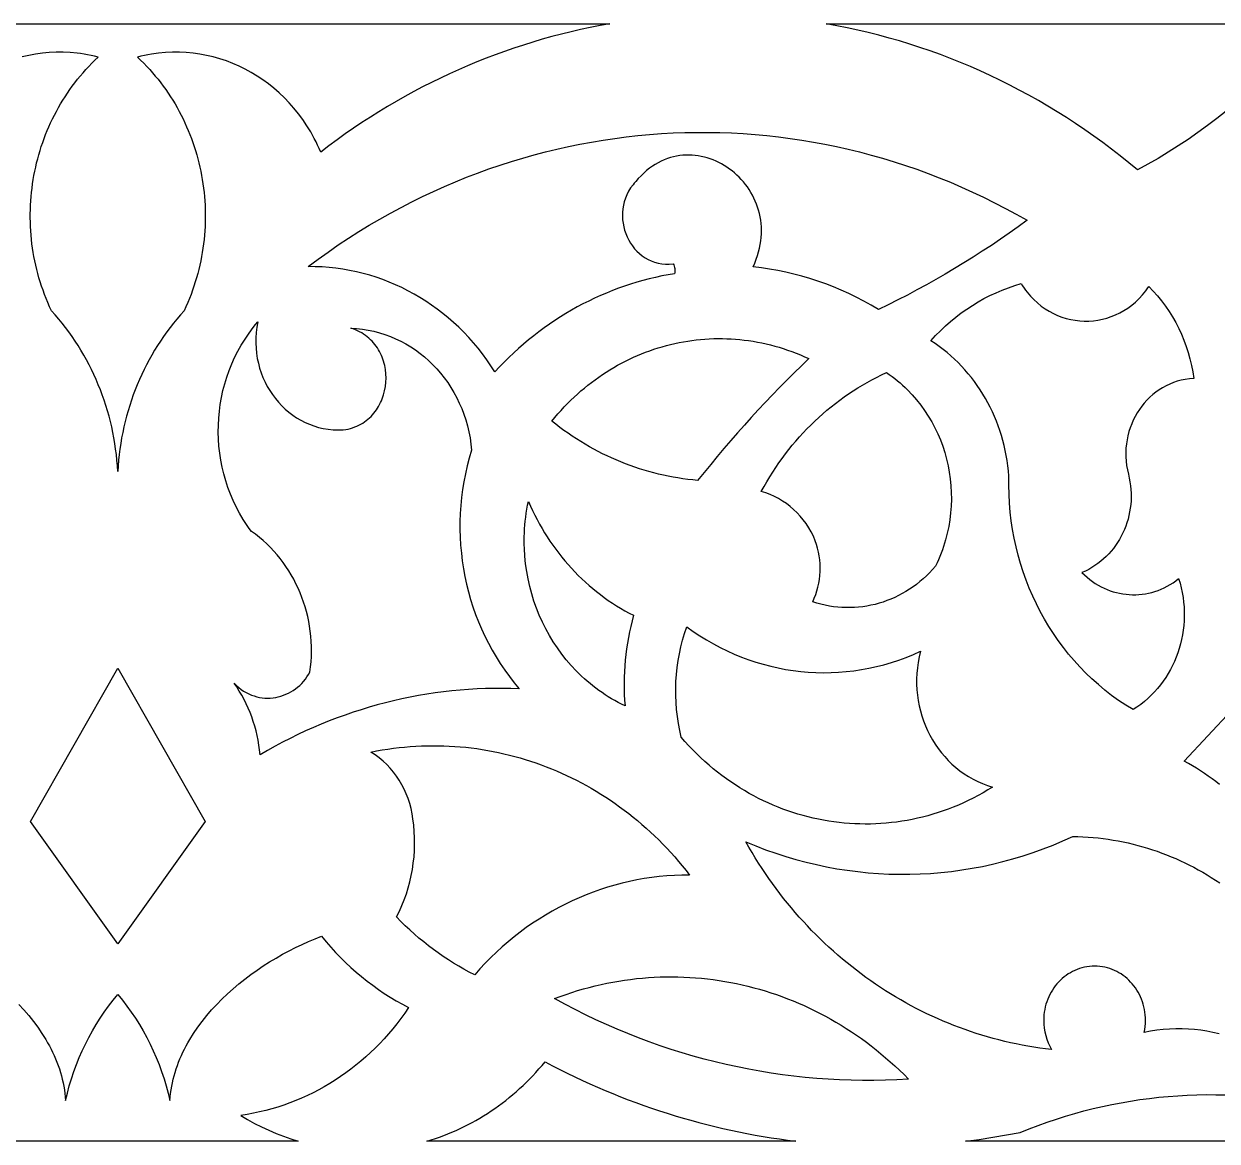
# Model space of a CAD drawing. Extents: x 1908 to 2928, y -299 to 721.
# Drawn here: x 2323.4 to 2408.9, y -198.6 to -118.6 of the extents above; entities that cross this region are included whole.
import ezdxf

# ---------------------------------------------------------------- set-up
doc = ezdxf.new("R2010")
doc.units = 0
doc.layers.add('BITMAP_LAYER', color=18, linetype='CONTINUOUS')

msp = doc.modelspace()

# ---------------------------------------------------------------- linework, layer by layer
at = {"layer": 'BITMAP_LAYER'}
for points in [[(2294.95, -118.579), (2330.173, -118.579), (2365.395, -118.579), (2364.698, -118.705), (2364.004, -118.841), (2363.312, -118.989), (2362.622, -119.147), (2361.935, -119.316), (2361.25, -119.495), (2360.568, -119.685), (2359.889, -119.885), (2359.212, -120.096), (2358.539, -120.318), (2357.869, -120.55), (2357.202, -120.792), (2356.538, -121.044), (2355.878, -121.307), (2355.221, -121.58), (2354.568, -121.863), (2353.919, -122.157), (2353.274, -122.46), (2352.632, -122.774), (2351.995, -123.098), (2351.362, -123.432), (2350.733, -123.775), (2350.109, -124.129), (2349.489, -124.493), (2348.873, -124.866), (2348.263, -125.25), (2347.657, -125.643), (2347.056, -126.046), (2346.461, -126.458), (2345.87, -126.881), (2345.285, -127.313), (2344.705, -127.754), (2344.596, -127.505), (2344.483, -127.26), (2344.365, -127.019), (2344.243, -126.781), (2344.116, -126.547), (2343.985, -126.317), (2343.71, -125.869), (2343.418, -125.436), (2343.11, -125.02), (2342.787, -124.621), (2342.45, -124.238), (2342.098, -123.872), (2341.733, -123.524), (2341.355, -123.194), (2340.965, -122.882), (2340.563, -122.589), (2340.151, -122.314), (2339.728, -122.059), (2339.296, -121.823), (2338.854, -121.607), (2338.404, -121.411), (2337.947, -121.235), (2337.482, -121.081), (2337.011, -120.947), (2336.534, -120.835), (2336.052, -120.745), (2335.566, -120.676), (2335.075, -120.631), (2334.581, -120.608), (2334.084, -120.608), (2333.586, -120.631), (2333.085, -120.678), (2332.585, -120.75), (2332.334, -120.794), (2332.083, -120.845), (2331.833, -120.902), (2331.583, -120.966), (2331.809, -121.18), (2332.029, -121.398), (2332.245, -121.621), (2332.456, -121.847), (2332.661, -122.078), (2332.861, -122.312), (2333.056, -122.55), (2333.245, -122.792), (2333.43, -123.037), (2333.609, -123.286), (2333.782, -123.538), (2333.951, -123.793), (2334.114, -124.052), (2334.271, -124.313), (2334.424, -124.578), (2334.571, -124.845), (2334.712, -125.115), (2334.848, -125.388), (2334.979, -125.663), (2335.104, -125.941), (2335.224, -126.221), (2335.338, -126.504), (2335.446, -126.788), (2335.549, -127.075), (2335.647, -127.364), (2335.739, -127.654), (2335.825, -127.947), (2335.906, -128.241), (2335.981, -128.536), (2336.051, -128.833), (2336.114, -129.132), (2336.172, -129.432), (2336.225, -129.733), (2336.272, -130.035), (2336.312, -130.338), (2336.348, -130.642), (2336.377, -130.947), (2336.401, -131.252), (2336.419, -131.558), (2336.43, -131.865), (2336.437, -132.172), (2336.437, -132.479), (2336.431, -132.787), (2336.42, -133.095), (2336.402, -133.402), (2336.379, -133.71), (2336.35, -134.017), (2336.314, -134.325), (2336.273, -134.631), (2336.226, -134.938), (2336.172, -135.243), (2336.113, -135.548), (2336.047, -135.853), (2335.976, -136.156), (2335.898, -136.459), (2335.815, -136.76), (2335.725, -137.061), (2335.629, -137.36), (2335.526, -137.657), (2335.418, -137.953), (2335.303, -138.248), (2335.183, -138.541), (2335.056, -138.833), (2334.922, -139.122), (2334.659, -139.415), (2334.403, -139.713), (2334.154, -140.018), (2333.912, -140.327), (2333.677, -140.642), (2333.449, -140.962), (2333.228, -141.287), (2333.014, -141.617), (2332.807, -141.951), (2332.607, -142.291), (2332.415, -142.634), (2332.23, -142.982), (2332.053, -143.334), (2331.883, -143.69), (2331.721, -144.05), (2331.566, -144.414), (2331.419, -144.781), (2331.28, -145.152), (2331.148, -145.526), (2331.024, -145.904), (2330.909, -146.284), (2330.801, -146.667), (2330.701, -147.053), (2330.609, -147.442), (2330.526, -147.833), (2330.45, -148.227), (2330.383, -148.622), (2330.324, -149.02), (2330.274, -149.42), (2330.231, -149.821), (2330.198, -150.225), (2330.173, -150.629), (2330.148, -150.225), (2330.114, -149.821), (2330.072, -149.42), (2330.021, -149.02), (2329.962, -148.622), (2329.895, -148.227), (2329.82, -147.833), (2329.736, -147.442), (2329.644, -147.053), (2329.545, -146.667), (2329.437, -146.284), (2329.321, -145.904), (2329.197, -145.526), (2329.066, -145.152), (2328.926, -144.781), (2328.779, -144.414), (2328.625, -144.05), (2328.462, -143.69), (2328.292, -143.334), (2328.115, -142.982), (2327.93, -142.634), (2327.738, -142.291), (2327.539, -141.951), (2327.332, -141.617), (2327.118, -141.287), (2326.897, -140.962), (2326.669, -140.642), (2326.433, -140.327), (2326.191, -140.018), (2325.942, -139.713), (2325.686, -139.415), (2325.423, -139.122), (2325.29, -138.833), (2325.163, -138.541), (2325.042, -138.248), (2324.927, -137.953), (2324.819, -137.657), (2324.717, -137.36), (2324.621, -137.061), (2324.531, -136.76), (2324.447, -136.459), (2324.369, -136.156), (2324.298, -135.853), (2324.232, -135.548), (2324.173, -135.243), (2324.12, -134.938), (2324.072, -134.631), (2324.031, -134.325), (2323.996, -134.017), (2323.966, -133.71), (2323.943, -133.402), (2323.926, -133.095), (2323.914, -132.787), (2323.908, -132.479), (2323.909, -132.172), (2323.915, -131.865), (2323.927, -131.558), (2323.945, -131.252), (2323.968, -130.947), (2323.998, -130.642), (2324.033, -130.338), (2324.074, -130.035), (2324.12, -129.733), (2324.173, -129.432), (2324.231, -129.132), (2324.295, -128.833), (2324.364, -128.536), (2324.439, -128.241), (2324.52, -127.947), (2324.606, -127.654), (2324.698, -127.364), (2324.796, -127.075), (2324.899, -126.788), (2325.008, -126.504), (2325.122, -126.221), (2325.241, -125.941), (2325.367, -125.663), (2325.497, -125.388), (2325.633, -125.115), (2325.775, -124.845), (2325.922, -124.578), (2326.074, -124.313), (2326.232, -124.052), (2326.395, -123.793), (2326.563, -123.538), (2326.737, -123.286), (2326.916, -123.037), (2327.1, -122.792), (2327.29, -122.55), (2327.484, -122.312), (2327.684, -122.078), (2327.89, -121.847), (2328.1, -121.621), (2328.316, -121.398), (2328.537, -121.18), (2328.763, -120.966), (2328.512, -120.902), (2328.262, -120.845), (2328.011, -120.794), (2327.761, -120.75), (2327.51, -120.711), (2327.26, -120.678), (2326.76, -120.631), (2326.261, -120.608), (2325.764, -120.608), (2325.27, -120.631), (2324.78, -120.676), (2324.293, -120.745), (2323.811, -120.835), (2323.334, -120.947)], [(2409.529, -124.831), (2408.86, -125.356), (2408.181, -125.867), (2407.494, -126.364), (2406.797, -126.847), (2406.092, -127.315), (2405.377, -127.769), (2404.655, -128.208), (2403.924, -128.632), (2403.184, -129.041), (2402.57, -128.532), (2401.95, -128.034), (2401.322, -127.548), (2400.689, -127.073), (2400.049, -126.609), (2399.403, -126.157), (2398.75, -125.717), (2398.092, -125.288), (2397.428, -124.87), (2396.759, -124.464), (2396.084, -124.07), (2395.404, -123.687), (2394.718, -123.317), (2394.028, -122.958), (2393.332, -122.611), (2392.632, -122.276), (2391.927, -121.953), (2391.218, -121.641), (2390.504, -121.343), (2389.786, -121.056), (2389.064, -120.781), (2388.338, -120.519), (2387.608, -120.269), (2386.874, -120.031), (2386.137, -119.805), (2385.397, -119.592), (2384.653, -119.392), (2383.906, -119.204), (2383.156, -119.029), (2382.403, -118.866), (2381.648, -118.716), (2380.89, -118.579), (2417.554, -118.579)], [(2409.055, -173.036), (2408.789, -172.831), (2408.52, -172.63), (2408.246, -172.434), (2407.969, -172.243), (2407.688, -172.056), (2407.403, -171.875), (2407.115, -171.699), (2406.823, -171.527), (2406.527, -171.361), (2409.919, -167.74)], [(2409.017, -190.9), (2408.584, -190.797), (2408.148, -190.711), (2407.708, -190.642), (2407.266, -190.589), (2406.82, -190.553), (2406.373, -190.535), (2405.924, -190.534), (2405.473, -190.55), (2405.022, -190.584), (2404.57, -190.636), (2404.118, -190.706), (2403.667, -190.794), (2403.705, -190.586), (2403.733, -190.374), (2403.75, -190.158), (2403.756, -189.938), (2403.751, -189.738), (2403.737, -189.54), (2403.714, -189.345), (2403.682, -189.154), (2403.641, -188.965), (2403.592, -188.781), (2403.535, -188.6), (2403.47, -188.423), (2403.397, -188.251), (2403.316, -188.083), (2403.228, -187.92), (2403.133, -187.762), (2403.032, -187.61), (2402.924, -187.463), (2402.809, -187.321), (2402.688, -187.186), (2402.562, -187.057), (2402.429, -186.935), (2402.292, -186.819), (2402.149, -186.711), (2402.001, -186.61), (2401.848, -186.516), (2401.691, -186.43), (2401.529, -186.352), (2401.364, -186.282), (2401.195, -186.221), (2401.022, -186.169), (2400.845, -186.125), (2400.666, -186.091), (2400.483, -186.066), (2400.298, -186.051), (2400.11, -186.046), (2399.923, -186.051), (2399.738, -186.066), (2399.555, -186.091), (2399.376, -186.125), (2399.199, -186.169), (2399.026, -186.221), (2398.857, -186.282), (2398.691, -186.352), (2398.53, -186.43), (2398.373, -186.516), (2398.22, -186.61), (2398.072, -186.711), (2397.929, -186.819), (2397.791, -186.935), (2397.659, -187.057), (2397.532, -187.186), (2397.412, -187.321), (2397.297, -187.463), (2397.189, -187.61), (2397.087, -187.762), (2396.992, -187.92), (2396.905, -188.083), (2396.824, -188.251), (2396.751, -188.423), (2396.686, -188.6), (2396.629, -188.781), (2396.579, -188.965), (2396.539, -189.154), (2396.507, -189.345), (2396.483, -189.54), (2396.469, -189.738), (2396.465, -189.938), (2396.474, -190.214), (2396.501, -190.488), (2396.546, -190.758), (2396.609, -191.024), (2396.689, -191.283), (2396.786, -191.536), (2396.899, -191.781), (2397.028, -192.017), (2396.603, -191.967), (2396.179, -191.91), (2395.757, -191.847), (2395.336, -191.777), (2394.917, -191.701), (2394.5, -191.618), (2394.085, -191.529), (2393.671, -191.434), (2393.259, -191.332), (2392.849, -191.224), (2392.441, -191.11), (2392.035, -190.99), (2391.632, -190.863), (2391.23, -190.731), (2390.83, -190.592), (2390.433, -190.447), (2390.039, -190.297), (2389.646, -190.14), (2389.256, -189.977), (2388.869, -189.809), (2388.484, -189.635), (2388.101, -189.454), (2387.722, -189.269), (2387.345, -189.077), (2386.97, -188.88), (2386.599, -188.676), (2386.23, -188.468), (2385.865, -188.254), (2385.502, -188.034), (2385.143, -187.809), (2384.786, -187.578), (2384.433, -187.342), (2384.083, -187.1), (2383.736, -186.853), (2383.393, -186.601), (2383.053, -186.343), (2382.716, -186.081), (2382.383, -185.813), (2382.054, -185.54), (2381.728, -185.261), (2381.406, -184.978), (2381.087, -184.69), (2380.772, -184.396), (2380.461, -184.098), (2380.154, -183.794), (2379.851, -183.486), (2379.552, -183.173), (2379.257, -182.855), (2378.966, -182.533), (2378.68, -182.205), (2378.397, -181.873), (2378.119, -181.536), (2377.845, -181.195), (2377.575, -180.849), (2377.31, -180.498), (2377.05, -180.143), (2376.794, -179.783), (2376.543, -179.419), (2376.296, -179.051), (2376.054, -178.678), (2375.817, -178.301), (2375.585, -177.919), (2375.357, -177.533), (2375.135, -177.143), (2375.844, -177.437), (2376.558, -177.71), (2377.276, -177.964), (2377.999, -178.198), (2378.725, -178.412), (2379.455, -178.606), (2380.189, -178.781), (2380.925, -178.936), (2381.663, -179.072), (2382.404, -179.187), (2383.147, -179.283), (2383.891, -179.36), (2384.636, -179.416), (2385.382, -179.453), (2386.128, -179.471), (2386.875, -179.468), (2387.621, -179.446), (2388.366, -179.405), (2389.111, -179.344), (2389.854, -179.263), (2390.595, -179.162), (2391.335, -179.042), (2392.072, -178.902), (2392.806, -178.743), (2393.538, -178.564), (2394.266, -178.365), (2394.99, -178.147), (2395.71, -177.909), (2396.426, -177.652), (2397.137, -177.375), (2397.842, -177.078), (2398.542, -176.762), (2398.91, -176.77), (2399.277, -176.785), (2399.643, -176.807), (2400.007, -176.836), (2400.37, -176.871), (2400.731, -176.914), (2401.091, -176.964), (2401.449, -177.02), (2401.805, -177.084), (2402.16, -177.154), (2402.512, -177.23), (2402.863, -177.313), (2403.212, -177.403), (2403.559, -177.499), (2403.904, -177.602), (2404.246, -177.711), (2404.586, -177.827), (2404.924, -177.949), (2405.259, -178.077), (2405.592, -178.211), (2405.923, -178.351), (2406.25, -178.498), (2406.575, -178.65), (2406.898, -178.809), (2407.217, -178.973), (2407.534, -179.144), (2407.847, -179.32), (2408.158, -179.502), (2408.465, -179.69), (2408.769, -179.884), (2409.07, -180.083)], [(2323.091, -188.79), (2323.455, -189.184), (2323.804, -189.589), (2324.136, -190.004), (2324.45, -190.429), (2324.746, -190.863), (2325.022, -191.306), (2325.152, -191.532), (2325.277, -191.759), (2325.396, -191.989), (2325.51, -192.22), (2325.618, -192.454), (2325.72, -192.69), (2325.816, -192.928), (2325.906, -193.168), (2325.989, -193.411), (2326.066, -193.655), (2326.137, -193.901), (2326.201, -194.149), (2326.258, -194.398), (2326.308, -194.65), (2326.351, -194.904), (2326.386, -195.159), (2326.415, -195.416), (2326.435, -195.675), (2326.562, -195.147), (2326.704, -194.626), (2326.86, -194.109), (2327.032, -193.599), (2327.218, -193.096), (2327.418, -192.599), (2327.632, -192.109), (2327.861, -191.626), (2328.103, -191.151), (2328.359, -190.685), (2328.628, -190.227), (2328.911, -189.777), (2329.207, -189.337), (2329.516, -188.906), (2329.838, -188.485), (2330.173, -188.075), (2330.507, -188.485), (2330.829, -188.906), (2331.138, -189.337), (2331.434, -189.777), (2331.717, -190.227), (2331.986, -190.685), (2332.242, -191.151), (2332.485, -191.626), (2332.713, -192.109), (2332.928, -192.599), (2333.128, -193.096), (2333.314, -193.599), (2333.485, -194.109), (2333.641, -194.626), (2333.783, -195.147), (2333.91, -195.675), (2333.931, -195.416), (2333.959, -195.159), (2333.995, -194.904), (2334.037, -194.65), (2334.088, -194.398), (2334.145, -194.149), (2334.208, -193.901), (2334.279, -193.655), (2334.356, -193.411), (2334.44, -193.168), (2334.529, -192.928), (2334.626, -192.69), (2334.728, -192.454), (2334.836, -192.22), (2334.949, -191.989), (2335.069, -191.759), (2335.194, -191.532), (2335.324, -191.306), (2335.6, -190.863), (2335.895, -190.429), (2336.21, -190.004), (2336.542, -189.589), (2336.89, -189.184), (2337.254, -188.79), (2337.633, -188.406), (2338.024, -188.033), (2338.428, -187.671), (2338.843, -187.32), (2339.268, -186.981), (2339.702, -186.653), (2340.144, -186.338), (2340.592, -186.035), (2341.047, -185.745), (2341.506, -185.468), (2341.968, -185.203), (2342.433, -184.952), (2342.899, -184.715), (2343.365, -184.491), (2343.831, -184.282), (2344.295, -184.087), (2344.755, -183.906), (2345.084, -184.303), (2345.422, -184.689), (2345.768, -185.066), (2346.123, -185.433), (2346.487, -185.79), (2346.859, -186.137), (2347.239, -186.474), (2347.627, -186.8), (2348.022, -187.115), (2348.425, -187.42), (2348.836, -187.713), (2349.253, -187.996), (2349.677, -188.267), (2350.108, -188.527), (2350.546, -188.775), (2350.99, -189.012), (2350.721, -189.406), (2350.443, -189.791), (2350.156, -190.168), (2349.862, -190.536), (2349.559, -190.894), (2349.248, -191.244), (2348.929, -191.584), (2348.602, -191.915), (2348.269, -192.237), (2347.927, -192.549), (2347.579, -192.851), (2347.224, -193.144), (2346.862, -193.426), (2346.494, -193.699), (2346.12, -193.961), (2345.739, -194.213), (2345.353, -194.454), (2344.961, -194.685), (2344.563, -194.905), (2344.16, -195.114), (2343.752, -195.312), (2343.338, -195.5), (2342.921, -195.676), (2342.498, -195.84), (2342.071, -195.994), (2341.64, -196.135), (2341.205, -196.265), (2340.767, -196.383), (2340.324, -196.49), (2339.879, -196.584), (2339.43, -196.666), (2338.978, -196.735), (2339.468, -197.029), (2339.966, -197.304), (2340.472, -197.562), (2340.984, -197.802), (2341.502, -198.024), (2342.026, -198.227), (2342.556, -198.412), (2343.091, -198.579), (2317.255, -198.579)], [(2444.239, -198.579), (2390.869, -198.579), (2391.85, -198.452), (2392.828, -198.305), (2393.804, -198.138), (2394.778, -197.952), (2395.421, -197.694), (2396.067, -197.449), (2396.717, -197.217), (2397.37, -196.998), (2398.025, -196.792), (2398.684, -196.599), (2399.345, -196.418), (2400.008, -196.25), (2400.674, -196.096), (2401.342, -195.954), (2402.012, -195.825), (2402.684, -195.709), (2403.357, -195.606), (2404.032, -195.516), (2404.708, -195.439), (2405.385, -195.375), (2406.064, -195.324), (2406.743, -195.287), (2407.423, -195.262), (2408.103, -195.25), (2408.784, -195.252), (2409.464, -195.266)]]:
    msp.add_lwpolyline(points, dxfattribs=at)
for points in [[(2373.282, -126.362), (2374.121, -126.392), (2374.959, -126.439), (2375.798, -126.5), (2376.635, -126.577), (2377.472, -126.67), (2378.308, -126.778), (2379.142, -126.901), (2379.975, -127.04), (2380.806, -127.195), (2381.636, -127.365), (2382.463, -127.551), (2383.288, -127.752), (2384.111, -127.969), (2384.931, -128.201), (2385.749, -128.449), (2386.563, -128.713), (2387.374, -128.992), (2388.182, -129.287), (2388.986, -129.597), (2389.787, -129.924), (2390.583, -130.265), (2391.376, -130.623), (2392.164, -130.996), (2392.947, -131.385), (2393.726, -131.79), (2394.5, -132.21), (2395.269, -132.646), (2394.637, -133.106), (2394.002, -133.558), (2393.361, -134.002), (2392.716, -134.438), (2392.066, -134.866), (2391.411, -135.286), (2390.752, -135.697), (2390.089, -136.101), (2389.421, -136.496), (2388.749, -136.882), (2388.073, -137.261), (2387.392, -137.631), (2386.708, -137.993), (2386.019, -138.346), (2385.327, -138.69), (2384.631, -139.026), (2384.11, -138.72), (2383.583, -138.429), (2383.049, -138.152), (2382.509, -137.891), (2381.963, -137.645), (2381.412, -137.414), (2380.856, -137.199), (2380.294, -136.999), (2379.728, -136.815), (2379.158, -136.647), (2378.583, -136.494), (2378.005, -136.357), (2377.423, -136.236), (2376.838, -136.132), (2376.25, -136.043), (2375.659, -135.971), (2375.779, -135.703), (2375.886, -135.436), (2375.978, -135.171), (2376.057, -134.907), (2376.122, -134.644), (2376.175, -134.383), (2376.215, -134.125), (2376.242, -133.869), (2376.258, -133.615), (2376.262, -133.364), (2376.254, -133.116), (2376.235, -132.871), (2376.205, -132.629), (2376.165, -132.391), (2376.114, -132.157), (2376.054, -131.927), (2375.984, -131.702), (2375.904, -131.48), (2375.815, -131.264), (2375.718, -131.052), (2375.612, -130.845), (2375.497, -130.644), (2375.375, -130.448), (2375.246, -130.258), (2375.109, -130.074), (2374.965, -129.896), (2374.814, -129.725), (2374.657, -129.56), (2374.494, -129.402), (2374.325, -129.252), (2374.15, -129.108), (2373.97, -128.972), (2373.786, -128.844), (2373.597, -128.723), (2373.403, -128.611), (2373.205, -128.507), (2373.004, -128.412), (2372.799, -128.325), (2372.592, -128.248), (2372.381, -128.179), (2372.168, -128.121), (2371.952, -128.071), (2371.735, -128.032), (2371.516, -128.003), (2371.296, -127.984), (2371.074, -127.976), (2370.852, -127.978), (2370.63, -127.991), (2370.407, -128.016), (2370.185, -128.052), (2369.963, -128.099), (2369.741, -128.158), (2369.521, -128.23), (2369.302, -128.313), (2369.085, -128.409), (2368.869, -128.518), (2368.656, -128.64), (2368.446, -128.775), (2368.238, -128.923), (2368.034, -129.084), (2367.832, -129.26), (2367.635, -129.449), (2367.442, -129.653), (2367.253, -129.871), (2367.154, -129.981), (2367.062, -130.094), (2366.893, -130.325), (2366.747, -130.564), (2366.622, -130.809), (2366.519, -131.058), (2366.436, -131.312), (2366.374, -131.569), (2366.331, -131.827), (2366.307, -132.087), (2366.302, -132.346), (2366.316, -132.603), (2366.347, -132.858), (2366.396, -133.109), (2366.461, -133.356), (2366.542, -133.597), (2366.639, -133.831), (2366.752, -134.057), (2366.879, -134.274), (2367.021, -134.481), (2367.176, -134.677), (2367.345, -134.861), (2367.526, -135.031), (2367.72, -135.187), (2367.926, -135.327), (2368.143, -135.451), (2368.37, -135.557), (2368.608, -135.644), (2368.856, -135.711), (2369.114, -135.758), (2369.38, -135.782), (2369.654, -135.783), (2369.937, -135.761), (2369.975, -135.843), (2370.007, -135.927), (2370.031, -136.015), (2370.047, -136.104), (2370.057, -136.194), (2370.058, -136.285), (2370.052, -136.376), (2370.039, -136.466), (2369.581, -136.544), (2369.126, -136.631), (2368.673, -136.728), (2368.223, -136.835), (2367.775, -136.952), (2367.33, -137.078), (2366.889, -137.214), (2366.45, -137.359), (2366.014, -137.514), (2365.582, -137.678), (2365.154, -137.851), (2364.729, -138.033), (2364.307, -138.224), (2363.89, -138.425), (2363.476, -138.634), (2363.067, -138.852), (2362.662, -139.08), (2362.261, -139.315), (2361.864, -139.56), (2361.473, -139.813), (2361.086, -140.075), (2360.703, -140.345), (2360.326, -140.623), (2359.954, -140.91), (2359.587, -141.205), (2359.226, -141.509), (2358.87, -141.82), (2358.52, -142.139), (2358.175, -142.467), (2357.837, -142.802), (2357.504, -143.146), (2357.178, -143.497), (2356.892, -143.056), (2356.595, -142.627), (2356.286, -142.209), (2355.966, -141.804), (2355.636, -141.41), (2355.295, -141.028), (2354.944, -140.659), (2354.583, -140.303), (2354.213, -139.959), (2353.833, -139.628), (2353.445, -139.31), (2353.048, -139.005), (2352.643, -138.714), (2352.23, -138.436), (2351.809, -138.172), (2351.381, -137.922), (2350.946, -137.686), (2350.505, -137.465), (2350.057, -137.257), (2349.603, -137.065), (2349.143, -136.887), (2348.678, -136.725), (2348.208, -136.577), (2347.733, -136.445), (2347.253, -136.329), (2346.77, -136.228), (2346.282, -136.143), (2345.791, -136.074), (2345.297, -136.021), (2344.8, -135.985), (2344.3, -135.965), (2343.799, -135.962), (2344.513, -135.431), (2345.233, -134.914), (2345.961, -134.412), (2346.695, -133.926), (2347.435, -133.454), (2348.181, -132.997), (2348.934, -132.556), (2349.692, -132.129), (2350.455, -131.718), (2351.224, -131.321), (2351.998, -130.94), (2352.776, -130.574), (2353.56, -130.223), (2354.348, -129.886), (2355.14, -129.566), (2355.937, -129.26), (2356.738, -128.969), (2357.542, -128.694), (2358.35, -128.434), (2359.161, -128.189), (2359.975, -127.959), (2360.793, -127.744), (2361.613, -127.545), (2362.436, -127.361), (2363.261, -127.192), (2364.088, -127.039), (2364.918, -126.901), (2365.749, -126.778), (2366.582, -126.67), (2367.416, -126.578), (2368.252, -126.501), (2369.089, -126.439), (2369.926, -126.393), (2370.765, -126.362), (2371.603, -126.346), (2372.442, -126.346)], [(2394.957, -137.339), (2395.062, -137.495), (2395.171, -137.646), (2395.283, -137.792), (2395.517, -138.07), (2395.764, -138.327), (2396.023, -138.565), (2396.293, -138.783), (2396.572, -138.981), (2396.86, -139.158), (2397.156, -139.316), (2397.459, -139.454), (2397.768, -139.572), (2398.081, -139.67), (2398.4, -139.748), (2398.721, -139.806), (2399.045, -139.843), (2399.37, -139.861), (2399.695, -139.858), (2400.02, -139.836), (2400.343, -139.793), (2400.664, -139.73), (2400.982, -139.646), (2401.295, -139.543), (2401.603, -139.419), (2401.905, -139.275), (2402.2, -139.11), (2402.487, -138.925), (2402.765, -138.72), (2403.033, -138.495), (2403.29, -138.249), (2403.536, -137.982), (2403.769, -137.696), (2403.88, -137.545), (2403.988, -137.388), (2404.31, -137.72), (2404.616, -138.064), (2404.908, -138.421), (2405.184, -138.791), (2405.445, -139.172), (2405.69, -139.564), (2405.919, -139.967), (2406.131, -140.38), (2406.327, -140.802), (2406.506, -141.232), (2406.667, -141.671), (2406.81, -142.118), (2406.936, -142.571), (2407.044, -143.031), (2407.133, -143.497), (2407.204, -143.968), (2406.901, -143.991), (2406.604, -144.032), (2406.313, -144.091), (2406.03, -144.167), (2405.754, -144.259), (2405.486, -144.368), (2405.225, -144.491), (2404.974, -144.629), (2404.731, -144.782), (2404.497, -144.947), (2404.274, -145.126), (2404.06, -145.317), (2403.857, -145.52), (2403.665, -145.734), (2403.484, -145.958), (2403.315, -146.193), (2403.158, -146.437), (2403.013, -146.69), (2402.881, -146.951), (2402.763, -147.22), (2402.659, -147.495), (2402.568, -147.778), (2402.492, -148.066), (2402.431, -148.359), (2402.385, -148.657), (2402.355, -148.96), (2402.341, -149.266), (2402.344, -149.574), (2402.363, -149.886), (2402.4, -150.199), (2402.455, -150.513), (2402.527, -150.828), (2402.591, -151.101), (2402.642, -151.374), (2402.681, -151.648), (2402.707, -151.921), (2402.722, -152.193), (2402.724, -152.464), (2402.715, -152.733), (2402.694, -153.001), (2402.662, -153.266), (2402.619, -153.529), (2402.565, -153.789), (2402.5, -154.045), (2402.424, -154.298), (2402.338, -154.546), (2402.241, -154.79), (2402.135, -155.028), (2402.018, -155.262), (2401.892, -155.49), (2401.757, -155.711), (2401.611, -155.926), (2401.457, -156.135), (2401.294, -156.336), (2401.122, -156.529), (2400.941, -156.715), (2400.752, -156.892), (2400.554, -157.06), (2400.349, -157.219), (2400.135, -157.369), (2399.914, -157.508), (2399.685, -157.638), (2399.449, -157.756), (2399.206, -157.864), (2399.386, -158.041), (2399.572, -158.208), (2399.763, -158.364), (2399.96, -158.51), (2400.161, -158.646), (2400.367, -158.771), (2400.577, -158.886), (2400.79, -158.99), (2401.007, -159.084), (2401.227, -159.167), (2401.449, -159.24), (2401.674, -159.302), (2401.901, -159.354), (2402.129, -159.395), (2402.359, -159.425), (2402.59, -159.445), (2402.821, -159.454), (2403.052, -159.452), (2403.284, -159.44), (2403.514, -159.417), (2403.744, -159.383), (2403.973, -159.339), (2404.201, -159.284), (2404.426, -159.217), (2404.65, -159.14), (2404.871, -159.053), (2405.089, -158.954), (2405.303, -158.844), (2405.515, -158.724), (2405.722, -158.592), (2405.925, -158.45), (2406.123, -158.296), (2406.224, -158.631), (2406.311, -158.967), (2406.383, -159.305), (2406.44, -159.644), (2406.484, -159.983), (2406.513, -160.322), (2406.529, -160.66), (2406.53, -160.998), (2406.519, -161.334), (2406.494, -161.669), (2406.455, -162.001), (2406.404, -162.331), (2406.339, -162.657), (2406.262, -162.98), (2406.172, -163.299), (2406.07, -163.614), (2405.955, -163.923), (2405.829, -164.228), (2405.69, -164.526), (2405.539, -164.819), (2405.377, -165.104), (2405.203, -165.383), (2405.017, -165.654), (2404.821, -165.917), (2404.613, -166.172), (2404.394, -166.418), (2404.165, -166.654), (2403.925, -166.881), (2403.674, -167.097), (2403.414, -167.303), (2403.142, -167.498), (2402.861, -167.681), (2402.337, -167.358), (2401.827, -167.017), (2401.329, -166.658), (2400.846, -166.283), (2400.377, -165.892), (2399.922, -165.485), (2399.482, -165.063), (2399.056, -164.626), (2398.646, -164.175), (2398.251, -163.71), (2397.872, -163.231), (2397.509, -162.74), (2397.162, -162.237), (2396.831, -161.721), (2396.517, -161.195), (2396.22, -160.657), (2395.94, -160.109), (2395.677, -159.551), (2395.432, -158.983), (2395.205, -158.407), (2394.997, -157.822), (2394.807, -157.229), (2394.635, -156.629), (2394.483, -156.022), (2394.349, -155.408), (2394.236, -154.788), (2394.142, -154.162), (2394.068, -153.531), (2394.014, -152.896), (2393.981, -152.257), (2393.968, -151.614), (2393.977, -150.968), (2393.945, -150.593), (2393.903, -150.221), (2393.851, -149.851), (2393.788, -149.485), (2393.716, -149.122), (2393.633, -148.762), (2393.541, -148.405), (2393.439, -148.053), (2393.327, -147.704), (2393.206, -147.36), (2393.076, -147.02), (2392.936, -146.684), (2392.787, -146.354), (2392.63, -146.028), (2392.463, -145.707), (2392.288, -145.393), (2392.104, -145.083), (2391.912, -144.78), (2391.711, -144.482), (2391.502, -144.191), (2391.285, -143.907), (2391.06, -143.629), (2390.826, -143.358), (2390.586, -143.094), (2390.337, -142.837), (2390.081, -142.588), (2389.818, -142.347), (2389.547, -142.113), (2389.269, -141.888), (2388.984, -141.671), (2388.692, -141.463), (2388.394, -141.264), (2388.728, -140.899), (2389.073, -140.547), (2389.429, -140.209), (2389.795, -139.885), (2390.171, -139.576), (2390.556, -139.281), (2390.951, -139), (2391.355, -138.735), (2391.767, -138.485), (2392.187, -138.25), (2392.615, -138.031), (2393.05, -137.827), (2393.492, -137.64), (2393.94, -137.47), (2394.395, -137.315), (2394.855, -137.178)], [(2340.134, -140.295), (2340.086, -140.677), (2340.059, -141.056), (2340.054, -141.431), (2340.07, -141.803), (2340.106, -142.169), (2340.161, -142.53), (2340.236, -142.884), (2340.329, -143.231), (2340.441, -143.571), (2340.569, -143.902), (2340.715, -144.224), (2340.877, -144.536), (2341.055, -144.837), (2341.248, -145.127), (2341.455, -145.405), (2341.677, -145.671), (2341.912, -145.923), (2342.16, -146.16), (2342.421, -146.384), (2342.694, -146.591), (2342.978, -146.782), (2343.272, -146.957), (2343.577, -147.114), (2343.892, -147.252), (2344.215, -147.372), (2344.548, -147.471), (2344.888, -147.551), (2345.235, -147.609), (2345.59, -147.645), (2345.951, -147.659), (2346.317, -147.649), (2346.492, -147.622), (2346.661, -147.588), (2346.825, -147.546), (2346.985, -147.498), (2347.139, -147.443), (2347.289, -147.381), (2347.433, -147.313), (2347.573, -147.239), (2347.707, -147.16), (2347.836, -147.075), (2347.961, -146.984), (2348.08, -146.889), (2348.194, -146.788), (2348.303, -146.683), (2348.407, -146.573), (2348.505, -146.459), (2348.599, -146.342), (2348.687, -146.22), (2348.77, -146.095), (2348.848, -145.966), (2348.92, -145.834), (2348.988, -145.7), (2349.05, -145.563), (2349.106, -145.423), (2349.158, -145.281), (2349.204, -145.137), (2349.28, -144.844), (2349.335, -144.545), (2349.368, -144.243), (2349.379, -143.94), (2349.369, -143.636), (2349.336, -143.333), (2349.312, -143.184), (2349.282, -143.035), (2349.246, -142.887), (2349.205, -142.741), (2349.158, -142.597), (2349.106, -142.455), (2349.048, -142.315), (2348.984, -142.178), (2348.914, -142.043), (2348.839, -141.911), (2348.759, -141.782), (2348.672, -141.656), (2348.58, -141.534), (2348.482, -141.416), (2348.378, -141.302), (2348.269, -141.192), (2348.153, -141.086), (2348.032, -140.985), (2347.905, -140.889), (2347.772, -140.798), (2347.634, -140.712), (2347.489, -140.632), (2347.339, -140.558), (2347.183, -140.489), (2347.02, -140.427), (2346.852, -140.372), (2347.275, -140.396), (2347.694, -140.442), (2348.106, -140.507), (2348.512, -140.593), (2348.911, -140.697), (2349.304, -140.82), (2349.689, -140.962), (2350.065, -141.122), (2350.433, -141.299), (2350.793, -141.493), (2351.143, -141.703), (2351.483, -141.93), (2351.812, -142.172), (2352.131, -142.429), (2352.439, -142.701), (2352.735, -142.987), (2353.018, -143.286), (2353.289, -143.599), (2353.548, -143.925), (2353.792, -144.263), (2354.023, -144.613), (2354.239, -144.974), (2354.44, -145.347), (2354.626, -145.729), (2354.796, -146.122), (2354.949, -146.524), (2355.086, -146.936), (2355.206, -147.356), (2355.308, -147.784), (2355.392, -148.22), (2355.458, -148.663), (2355.504, -149.113), (2355.339, -149.671), (2355.192, -150.232), (2355.064, -150.795), (2354.954, -151.361), (2354.862, -151.929), (2354.788, -152.498), (2354.732, -153.067), (2354.694, -153.637), (2354.674, -154.207), (2354.672, -154.776), (2354.687, -155.344), (2354.72, -155.91), (2354.771, -156.475), (2354.838, -157.036), (2354.923, -157.595), (2355.026, -158.151), (2355.145, -158.703), (2355.281, -159.25), (2355.434, -159.792), (2355.604, -160.329), (2355.791, -160.861), (2355.995, -161.386), (2356.214, -161.904), (2356.451, -162.416), (2356.703, -162.919), (2356.972, -163.415), (2357.257, -163.902), (2357.558, -164.38), (2357.875, -164.848), (2358.208, -165.307), (2358.557, -165.755), (2358.921, -166.192), (2358.314, -166.172), (2357.708, -166.163), (2357.102, -166.165), (2356.497, -166.179), (2355.892, -166.203), (2355.289, -166.239), (2354.687, -166.285), (2354.086, -166.342), (2353.486, -166.411), (2352.888, -166.49), (2352.291, -166.58), (2351.696, -166.681), (2351.103, -166.792), (2350.512, -166.915), (2349.923, -167.048), (2349.336, -167.191), (2348.752, -167.346), (2348.17, -167.511), (2347.591, -167.686), (2347.014, -167.873), (2346.441, -168.069), (2345.87, -168.276), (2345.303, -168.494), (2344.739, -168.722), (2344.178, -168.96), (2343.621, -169.209), (2343.068, -169.468), (2342.518, -169.738), (2341.972, -170.017), (2341.431, -170.307), (2340.893, -170.607), (2340.36, -170.917), (2340.324, -170.569), (2340.277, -170.222), (2340.218, -169.879), (2340.149, -169.538), (2340.069, -169.2), (2339.978, -168.866), (2339.876, -168.535), (2339.763, -168.209), (2339.641, -167.886), (2339.507, -167.569), (2339.364, -167.256), (2339.21, -166.949), (2339.047, -166.647), (2338.873, -166.351), (2338.689, -166.061), (2338.496, -165.777), (2338.661, -165.942), (2338.831, -166.093), (2339.006, -166.229), (2339.184, -166.351), (2339.367, -166.459), (2339.552, -166.554), (2339.741, -166.636), (2339.931, -166.704), (2340.123, -166.759), (2340.317, -166.802), (2340.511, -166.832), (2340.705, -166.85), (2340.9, -166.856), (2341.093, -166.85), (2341.286, -166.833), (2341.477, -166.804), (2341.666, -166.765), (2341.853, -166.714), (2342.036, -166.653), (2342.216, -166.581), (2342.392, -166.499), (2342.564, -166.407), (2342.731, -166.305), (2342.892, -166.194), (2343.047, -166.074), (2343.197, -165.944), (2343.339, -165.806), (2343.474, -165.659), (2343.601, -165.504), (2343.72, -165.34), (2343.831, -165.169), (2343.932, -164.99), (2343.979, -164.623), (2344.013, -164.256), (2344.035, -163.889), (2344.044, -163.523), (2344.04, -163.158), (2344.025, -162.795), (2343.997, -162.433), (2343.958, -162.074), (2343.906, -161.716), (2343.843, -161.362), (2343.768, -161.011), (2343.682, -160.663), (2343.584, -160.318), (2343.475, -159.978), (2343.355, -159.642), (2343.224, -159.311), (2343.083, -158.985), (2342.93, -158.664), (2342.767, -158.349), (2342.593, -158.04), (2342.409, -157.737), (2342.215, -157.441), (2342.011, -157.152), (2341.797, -156.87), (2341.573, -156.596), (2341.339, -156.329), (2341.095, -156.071), (2340.842, -155.822), (2340.58, -155.581), (2340.309, -155.35), (2340.028, -155.128), (2339.739, -154.916), (2339.585, -154.707), (2339.437, -154.495), (2339.156, -154.062), (2338.895, -153.62), (2338.655, -153.169), (2338.435, -152.709), (2338.237, -152.242), (2338.058, -151.768), (2337.9, -151.288), (2337.763, -150.803), (2337.646, -150.313), (2337.55, -149.82), (2337.474, -149.323), (2337.418, -148.824), (2337.383, -148.324), (2337.368, -147.823), (2337.373, -147.321), (2337.399, -146.821), (2337.445, -146.322), (2337.511, -145.825), (2337.598, -145.331), (2337.704, -144.841), (2337.831, -144.356), (2337.978, -143.875), (2338.145, -143.401), (2338.333, -142.933), (2338.54, -142.473), (2338.767, -142.021), (2339.015, -141.578), (2339.282, -141.144), (2339.57, -140.722), (2339.877, -140.31), (2340.038, -140.109), (2340.205, -139.91)], [(2373.462, -141.114), (2373.775, -141.122), (2374.088, -141.136), (2374.401, -141.156), (2374.714, -141.184), (2375.027, -141.218), (2375.34, -141.259), (2375.652, -141.307), (2375.964, -141.361), (2376.275, -141.422), (2376.586, -141.49), (2376.897, -141.565), (2377.206, -141.647), (2377.515, -141.735), (2377.822, -141.831), (2378.129, -141.934), (2378.434, -142.043), (2378.739, -142.159), (2379.041, -142.283), (2379.343, -142.413), (2379.643, -142.551), (2379.114, -143.062), (2378.589, -143.577), (2378.068, -144.097), (2377.551, -144.622), (2377.039, -145.151), (2376.53, -145.685), (2376.026, -146.223), (2375.527, -146.766), (2375.032, -147.314), (2374.541, -147.866), (2374.054, -148.423), (2373.572, -148.984), (2373.095, -149.549), (2372.621, -150.119), (2372.153, -150.693), (2371.689, -151.271), (2371.334, -151.237), (2370.981, -151.196), (2370.628, -151.149), (2370.277, -151.095), (2369.927, -151.035), (2369.579, -150.968), (2369.232, -150.894), (2368.886, -150.814), (2368.543, -150.728), (2368.2, -150.635), (2367.86, -150.535), (2367.521, -150.43), (2367.185, -150.317), (2366.85, -150.199), (2366.517, -150.074), (2366.187, -149.943), (2365.858, -149.806), (2365.532, -149.663), (2365.209, -149.513), (2364.887, -149.358), (2364.569, -149.196), (2364.253, -149.028), (2363.939, -148.854), (2363.629, -148.674), (2363.321, -148.489), (2363.016, -148.297), (2362.714, -148.099), (2362.416, -147.896), (2362.12, -147.686), (2361.828, -147.471), (2361.539, -147.25), (2361.253, -147.024), (2361.467, -146.761), (2361.686, -146.504), (2361.909, -146.253), (2362.136, -146.007), (2362.367, -145.767), (2362.602, -145.533), (2362.84, -145.305), (2363.082, -145.082), (2363.328, -144.865), (2363.577, -144.654), (2363.83, -144.449), (2364.086, -144.25), (2364.345, -144.057), (2364.607, -143.869), (2364.872, -143.688), (2365.14, -143.512), (2365.411, -143.343), (2365.685, -143.179), (2365.962, -143.022), (2366.241, -142.871), (2366.522, -142.725), (2366.806, -142.586), (2367.092, -142.453), (2367.38, -142.326), (2367.67, -142.205), (2367.963, -142.091), (2368.257, -141.983), (2368.553, -141.881), (2368.851, -141.785), (2369.15, -141.695), (2369.451, -141.612), (2369.754, -141.535), (2370.058, -141.465), (2370.363, -141.4), (2370.669, -141.343), (2370.976, -141.291), (2371.284, -141.246), (2371.594, -141.208), (2371.903, -141.176), (2372.214, -141.15), (2372.525, -141.132), (2372.837, -141.119), (2373.15, -141.113)], [(2385.405, -143.691), (2385.605, -143.835), (2385.8, -143.983), (2385.991, -144.136), (2386.177, -144.293), (2386.36, -144.453), (2386.538, -144.618), (2386.711, -144.787), (2387.045, -145.136), (2387.362, -145.499), (2387.66, -145.875), (2387.94, -146.264), (2388.203, -146.666), (2388.446, -147.078), (2388.671, -147.501), (2388.877, -147.934), (2389.064, -148.375), (2389.231, -148.825), (2389.379, -149.282), (2389.508, -149.745), (2389.616, -150.215), (2389.704, -150.689), (2389.772, -151.167), (2389.82, -151.649), (2389.847, -152.133), (2389.853, -152.62), (2389.838, -153.107), (2389.802, -153.595), (2389.744, -154.082), (2389.664, -154.568), (2389.563, -155.051), (2389.439, -155.532), (2389.294, -156.01), (2389.212, -156.247), (2389.126, -156.483), (2389.033, -156.717), (2388.935, -156.951), (2388.831, -157.182), (2388.721, -157.412), (2388.51, -157.653), (2388.292, -157.884), (2388.068, -158.105), (2387.838, -158.316), (2387.601, -158.518), (2387.358, -158.71), (2387.11, -158.892), (2386.857, -159.063), (2386.599, -159.225), (2386.336, -159.376), (2386.068, -159.518), (2385.797, -159.648), (2385.521, -159.769), (2385.243, -159.879), (2384.96, -159.978), (2384.675, -160.066), (2384.387, -160.144), (2384.097, -160.211), (2383.804, -160.267), (2383.51, -160.312), (2383.213, -160.346), (2382.916, -160.368), (2382.617, -160.38), (2382.318, -160.38), (2382.018, -160.369), (2381.718, -160.346), (2381.418, -160.311), (2381.118, -160.265), (2380.819, -160.207), (2380.52, -160.138), (2380.223, -160.056), (2379.928, -159.963), (2380.04, -159.704), (2380.14, -159.441), (2380.226, -159.174), (2380.299, -158.903), (2380.358, -158.629), (2380.404, -158.353), (2380.436, -158.074), (2380.455, -157.795), (2380.46, -157.515), (2380.451, -157.235), (2380.429, -156.956), (2380.394, -156.677), (2380.344, -156.4), (2380.281, -156.126), (2380.204, -155.854), (2380.114, -155.585), (2379.972, -155.264), (2379.814, -154.953), (2379.64, -154.653), (2379.452, -154.366), (2379.249, -154.092), (2379.032, -153.831), (2378.803, -153.584), (2378.561, -153.351), (2378.307, -153.133), (2378.041, -152.93), (2377.765, -152.744), (2377.479, -152.574), (2377.184, -152.421), (2376.879, -152.285), (2376.567, -152.168), (2376.246, -152.07), (2376.44, -151.716), (2376.641, -151.366), (2376.848, -151.022), (2377.061, -150.682), (2377.28, -150.348), (2377.506, -150.019), (2377.737, -149.695), (2377.974, -149.376), (2378.217, -149.063), (2378.466, -148.756), (2378.72, -148.454), (2378.98, -148.157), (2379.245, -147.867), (2379.516, -147.582), (2379.791, -147.303), (2380.073, -147.03), (2380.359, -146.764), (2380.65, -146.503), (2380.946, -146.249), (2381.247, -146.001), (2381.552, -145.759), (2381.863, -145.525), (2382.177, -145.296), (2382.497, -145.074), (2382.82, -144.86), (2383.148, -144.651), (2383.481, -144.45), (2383.817, -144.256), (2384.157, -144.069), (2384.502, -143.889), (2384.85, -143.717), (2385.202, -143.552)], [(2359.717, -153.102), (2359.87, -153.432), (2360.029, -153.758), (2360.195, -154.079), (2360.367, -154.396), (2360.545, -154.708), (2360.73, -155.016), (2360.92, -155.319), (2361.117, -155.617), (2361.319, -155.911), (2361.528, -156.199), (2361.742, -156.482), (2361.962, -156.76), (2362.187, -157.033), (2362.418, -157.3), (2362.654, -157.562), (2362.895, -157.818), (2363.142, -158.069), (2363.394, -158.314), (2363.651, -158.553), (2363.912, -158.786), (2364.179, -159.013), (2364.45, -159.233), (2364.727, -159.448), (2365.007, -159.656), (2365.293, -159.858), (2365.582, -160.053), (2365.877, -160.242), (2366.175, -160.424), (2366.477, -160.599), (2366.784, -160.768), (2367.095, -160.929), (2366.99, -161.324), (2366.894, -161.721), (2366.807, -162.119), (2366.729, -162.52), (2366.66, -162.922), (2366.6, -163.326), (2366.548, -163.731), (2366.506, -164.137), (2366.472, -164.544), (2366.447, -164.952), (2366.431, -165.36), (2366.425, -165.769), (2366.427, -166.179), (2366.438, -166.588), (2366.459, -166.997), (2366.488, -167.406), (2366.242, -167.287), (2365.999, -167.162), (2365.761, -167.032), (2365.525, -166.898), (2365.294, -166.758), (2365.066, -166.613), (2364.842, -166.464), (2364.621, -166.309), (2364.405, -166.15), (2364.192, -165.987), (2363.983, -165.819), (2363.778, -165.647), (2363.577, -165.47), (2363.381, -165.289), (2362.999, -164.915), (2362.634, -164.525), (2362.286, -164.12), (2361.956, -163.701), (2361.643, -163.267), (2361.348, -162.821), (2361.071, -162.362), (2360.812, -161.892), (2360.573, -161.41), (2360.352, -160.918), (2360.151, -160.417), (2359.97, -159.906), (2359.809, -159.387), (2359.669, -158.861), (2359.55, -158.328), (2359.451, -157.788), (2359.374, -157.243), (2359.319, -156.694), (2359.286, -156.14), (2359.278, -155.862), (2359.276, -155.582), (2359.279, -155.303), (2359.288, -155.022), (2359.303, -154.741), (2359.323, -154.46), (2359.35, -154.178), (2359.382, -153.897), (2359.42, -153.614), (2359.464, -153.332), (2359.515, -153.05), (2359.571, -152.768)], [(2371.372, -162.078), (2371.846, -162.393), (2372.326, -162.691), (2372.814, -162.971), (2373.308, -163.234), (2373.809, -163.478), (2374.315, -163.706), (2374.827, -163.915), (2375.344, -164.107), (2375.865, -164.281), (2376.391, -164.437), (2376.92, -164.575), (2377.452, -164.695), (2377.988, -164.797), (2378.526, -164.881), (2379.066, -164.947), (2379.608, -164.995), (2380.151, -165.024), (2380.694, -165.036), (2381.239, -165.029), (2381.783, -165.004), (2382.327, -164.96), (2382.87, -164.898), (2383.412, -164.818), (2383.952, -164.719), (2384.49, -164.602), (2385.026, -164.466), (2385.559, -164.312), (2386.088, -164.139), (2386.614, -163.947), (2387.136, -163.736), (2387.653, -163.507), (2387.557, -163.902), (2387.48, -164.297), (2387.423, -164.693), (2387.386, -165.087), (2387.367, -165.48), (2387.367, -165.87), (2387.385, -166.258), (2387.422, -166.643), (2387.476, -167.023), (2387.547, -167.399), (2387.635, -167.77), (2387.74, -168.135), (2387.861, -168.493), (2387.998, -168.844), (2388.15, -169.187), (2388.318, -169.522), (2388.501, -169.848), (2388.698, -170.164), (2388.91, -170.47), (2389.136, -170.765), (2389.375, -171.048), (2389.628, -171.32), (2389.893, -171.578), (2390.171, -171.823), (2390.462, -172.054), (2390.764, -172.27), (2391.078, -172.471), (2391.403, -172.655), (2391.74, -172.824), (2392.086, -172.975), (2392.443, -173.108), (2392.81, -173.222), (2392.467, -173.433), (2392.122, -173.635), (2391.773, -173.828), (2391.422, -174.012), (2391.068, -174.188), (2390.713, -174.354), (2390.355, -174.512), (2389.994, -174.661), (2389.632, -174.802), (2389.269, -174.933), (2388.903, -175.056), (2388.536, -175.17), (2388.168, -175.276), (2387.798, -175.373), (2387.427, -175.461), (2387.055, -175.541), (2386.682, -175.612), (2386.309, -175.674), (2385.935, -175.728), (2385.56, -175.774), (2385.185, -175.811), (2384.809, -175.84), (2384.434, -175.86), (2384.058, -175.871), (2383.683, -175.875), (2383.308, -175.869), (2382.933, -175.856), (2382.559, -175.834), (2382.185, -175.804), (2381.812, -175.765), (2381.44, -175.719), (2381.07, -175.664), (2380.7, -175.6), (2380.331, -175.529), (2379.964, -175.449), (2379.599, -175.361), (2379.235, -175.265), (2378.873, -175.161), (2378.513, -175.049), (2378.155, -174.928), (2377.799, -174.8), (2377.446, -174.663), (2377.094, -174.518), (2376.746, -174.366), (2376.4, -174.205), (2376.057, -174.037), (2375.717, -173.86), (2375.38, -173.675), (2375.046, -173.483), (2374.716, -173.283), (2374.389, -173.074), (2374.066, -172.858), (2373.746, -172.634), (2373.43, -172.403), (2373.118, -172.163), (2372.811, -171.916), (2372.507, -171.661), (2372.208, -171.398), (2371.914, -171.128), (2371.624, -170.849), (2371.338, -170.564), (2371.058, -170.27), (2370.783, -169.969), (2370.513, -169.66), (2370.402, -169.168), (2370.309, -168.672), (2370.235, -168.174), (2370.179, -167.675), (2370.14, -167.174), (2370.12, -166.673), (2370.118, -166.171), (2370.134, -165.67), (2370.168, -165.17), (2370.22, -164.671), (2370.29, -164.175), (2370.378, -163.681), (2370.483, -163.191), (2370.607, -162.705), (2370.748, -162.222), (2370.907, -161.745)], [(2336.425, -175.689), (2330.173, -184.451), (2323.92, -175.689), (2330.173, -164.712)], [(2353.108, -170.264), (2353.506, -170.273), (2353.903, -170.289), (2354.3, -170.312), (2354.696, -170.343), (2355.091, -170.38), (2355.485, -170.425), (2355.878, -170.476), (2356.269, -170.535), (2356.66, -170.6), (2357.048, -170.673), (2357.436, -170.752), (2357.822, -170.838), (2358.207, -170.931), (2358.589, -171.03), (2358.97, -171.136), (2359.35, -171.249), (2359.727, -171.369), (2360.102, -171.496), (2360.475, -171.629), (2360.847, -171.768), (2361.215, -171.914), (2361.582, -172.067), (2361.946, -172.226), (2362.308, -172.392), (2362.667, -172.564), (2363.024, -172.742), (2363.378, -172.927), (2363.729, -173.118), (2364.077, -173.316), (2364.422, -173.52), (2364.765, -173.73), (2365.104, -173.946), (2365.44, -174.169), (2365.773, -174.397), (2366.102, -174.632), (2366.428, -174.873), (2366.751, -175.12), (2367.07, -175.373), (2367.385, -175.632), (2367.697, -175.897), (2368.004, -176.168), (2368.308, -176.444), (2368.608, -176.727), (2368.904, -177.016), (2369.196, -177.31), (2369.483, -177.61), (2369.766, -177.916), (2370.045, -178.228), (2370.32, -178.545), (2370.589, -178.868), (2370.855, -179.197), (2371.115, -179.531), (2370.568, -179.536), (2370.023, -179.555), (2369.48, -179.59), (2368.939, -179.64), (2368.401, -179.705), (2367.865, -179.785), (2367.332, -179.879), (2366.803, -179.988), (2366.277, -180.111), (2365.755, -180.249), (2365.237, -180.401), (2364.723, -180.567), (2364.213, -180.747), (2363.709, -180.941), (2363.209, -181.149), (2362.715, -181.37), (2362.226, -181.605), (2361.743, -181.853), (2361.266, -182.115), (2360.795, -182.39), (2360.331, -182.678), (2359.873, -182.978), (2359.423, -183.292), (2358.98, -183.618), (2358.544, -183.957), (2358.116, -184.309), (2357.696, -184.673), (2357.284, -185.049), (2356.881, -185.437), (2356.487, -185.837), (2356.101, -186.249), (2355.725, -186.673), (2355.339, -186.474), (2354.958, -186.267), (2354.581, -186.051), (2354.209, -185.827), (2353.841, -185.595), (2353.478, -185.355), (2353.12, -185.107), (2352.766, -184.851), (2352.418, -184.587), (2352.075, -184.315), (2351.738, -184.036), (2351.406, -183.749), (2351.079, -183.455), (2350.758, -183.153), (2350.443, -182.844), (2350.133, -182.528), (2350.333, -182.123), (2350.517, -181.711), (2350.684, -181.293), (2350.835, -180.868), (2350.968, -180.438), (2351.085, -180.003), (2351.185, -179.564), (2351.268, -179.12), (2351.333, -178.674), (2351.382, -178.224), (2351.413, -177.773), (2351.426, -177.32), (2351.422, -176.866), (2351.401, -176.412), (2351.362, -175.957), (2351.304, -175.504), (2351.246, -175.132), (2351.168, -174.766), (2351.071, -174.407), (2350.956, -174.056), (2350.822, -173.713), (2350.671, -173.38), (2350.503, -173.056), (2350.319, -172.744), (2350.118, -172.443), (2349.902, -172.155), (2349.671, -171.879), (2349.424, -171.617), (2349.164, -171.37), (2348.89, -171.138), (2348.602, -170.922), (2348.302, -170.722), (2348.702, -170.643), (2349.103, -170.572), (2349.504, -170.508), (2349.905, -170.451), (2350.307, -170.402), (2350.708, -170.361), (2351.108, -170.326), (2351.509, -170.299), (2351.909, -170.279), (2352.309, -170.267), (2352.709, -170.262)], [(2370.277, -186.818), (2370.7, -186.832), (2371.122, -186.853), (2371.543, -186.881), (2371.964, -186.918), (2372.384, -186.962), (2372.803, -187.014), (2373.221, -187.074), (2373.638, -187.141), (2374.054, -187.216), (2374.468, -187.298), (2374.881, -187.388), (2375.292, -187.486), (2375.702, -187.591), (2376.11, -187.703), (2376.517, -187.824), (2376.921, -187.951), (2377.323, -188.086), (2377.724, -188.229), (2378.122, -188.378), (2378.518, -188.536), (2378.911, -188.7), (2379.303, -188.872), (2379.691, -189.051), (2380.077, -189.238), (2380.46, -189.432), (2380.841, -189.633), (2381.218, -189.841), (2381.592, -190.056), (2381.964, -190.279), (2382.332, -190.509), (2382.696, -190.746), (2383.058, -190.99), (2383.416, -191.241), (2383.77, -191.499), (2384.12, -191.765), (2384.467, -192.037), (2384.81, -192.316), (2385.149, -192.603), (2385.484, -192.896), (2385.814, -193.196), (2386.141, -193.504), (2386.463, -193.818), (2386.781, -194.139), (2385.957, -194.184), (2385.135, -194.215), (2384.312, -194.23), (2383.49, -194.231), (2382.669, -194.217), (2381.849, -194.188), (2381.031, -194.145), (2380.213, -194.086), (2379.397, -194.013), (2378.583, -193.925), (2377.77, -193.823), (2376.96, -193.706), (2376.152, -193.575), (2375.346, -193.429), (2374.542, -193.269), (2373.742, -193.094), (2372.944, -192.905), (2372.149, -192.702), (2371.357, -192.484), (2370.569, -192.252), (2369.785, -192.006), (2369.004, -191.746), (2368.227, -191.471), (2367.454, -191.183), (2366.685, -190.88), (2365.921, -190.564), (2365.161, -190.233), (2364.406, -189.889), (2363.656, -189.53), (2362.911, -189.158), (2362.171, -188.772), (2361.437, -188.372), (2361.85, -188.217), (2362.264, -188.07), (2362.679, -187.932), (2363.096, -187.802), (2363.514, -187.68), (2363.932, -187.566), (2364.352, -187.46), (2364.773, -187.362), (2365.194, -187.273), (2365.616, -187.191), (2366.039, -187.117), (2366.462, -187.052), (2366.886, -186.994), (2367.31, -186.945), (2367.734, -186.903), (2368.158, -186.869), (2368.582, -186.843), (2369.006, -186.825), (2369.43, -186.815), (2369.854, -186.813)], [(2361.289, -193.183), (2361.821, -193.455), (2362.356, -193.72), (2362.893, -193.979), (2363.433, -194.232), (2363.975, -194.478), (2364.519, -194.718), (2365.065, -194.952), (2365.614, -195.178), (2366.164, -195.399), (2366.717, -195.613), (2367.272, -195.82), (2367.828, -196.021), (2368.387, -196.216), (2368.947, -196.403), (2369.51, -196.585), (2370.074, -196.759), (2370.64, -196.927), (2371.207, -197.089), (2371.776, -197.244), (2372.347, -197.392), (2372.919, -197.533), (2373.493, -197.668), (2374.068, -197.796), (2374.644, -197.918), (2375.222, -198.032), (2375.801, -198.14), (2376.381, -198.242), (2376.962, -198.336), (2377.544, -198.424), (2378.128, -198.505), (2378.712, -198.579), (2352.304, -198.579), (2352.608, -198.486), (2352.91, -198.388), (2353.211, -198.283), (2353.509, -198.173), (2353.805, -198.057), (2354.1, -197.936), (2354.392, -197.809), (2354.681, -197.676), (2354.969, -197.538), (2355.253, -197.394), (2355.536, -197.245), (2355.816, -197.09), (2356.093, -196.93), (2356.367, -196.764), (2356.639, -196.593), (2356.907, -196.417), (2357.173, -196.235), (2357.436, -196.048), (2357.696, -195.856), (2357.952, -195.659), (2358.206, -195.457), (2358.456, -195.249), (2358.702, -195.037), (2358.946, -194.82), (2359.185, -194.597), (2359.422, -194.37), (2359.654, -194.138), (2359.883, -193.901), (2360.108, -193.659), (2360.329, -193.412), (2360.546, -193.161), (2360.76, -192.904)]]:
    msp.add_lwpolyline(points, close=True, dxfattribs=at)

doc.saveas('drawing.dxf')
